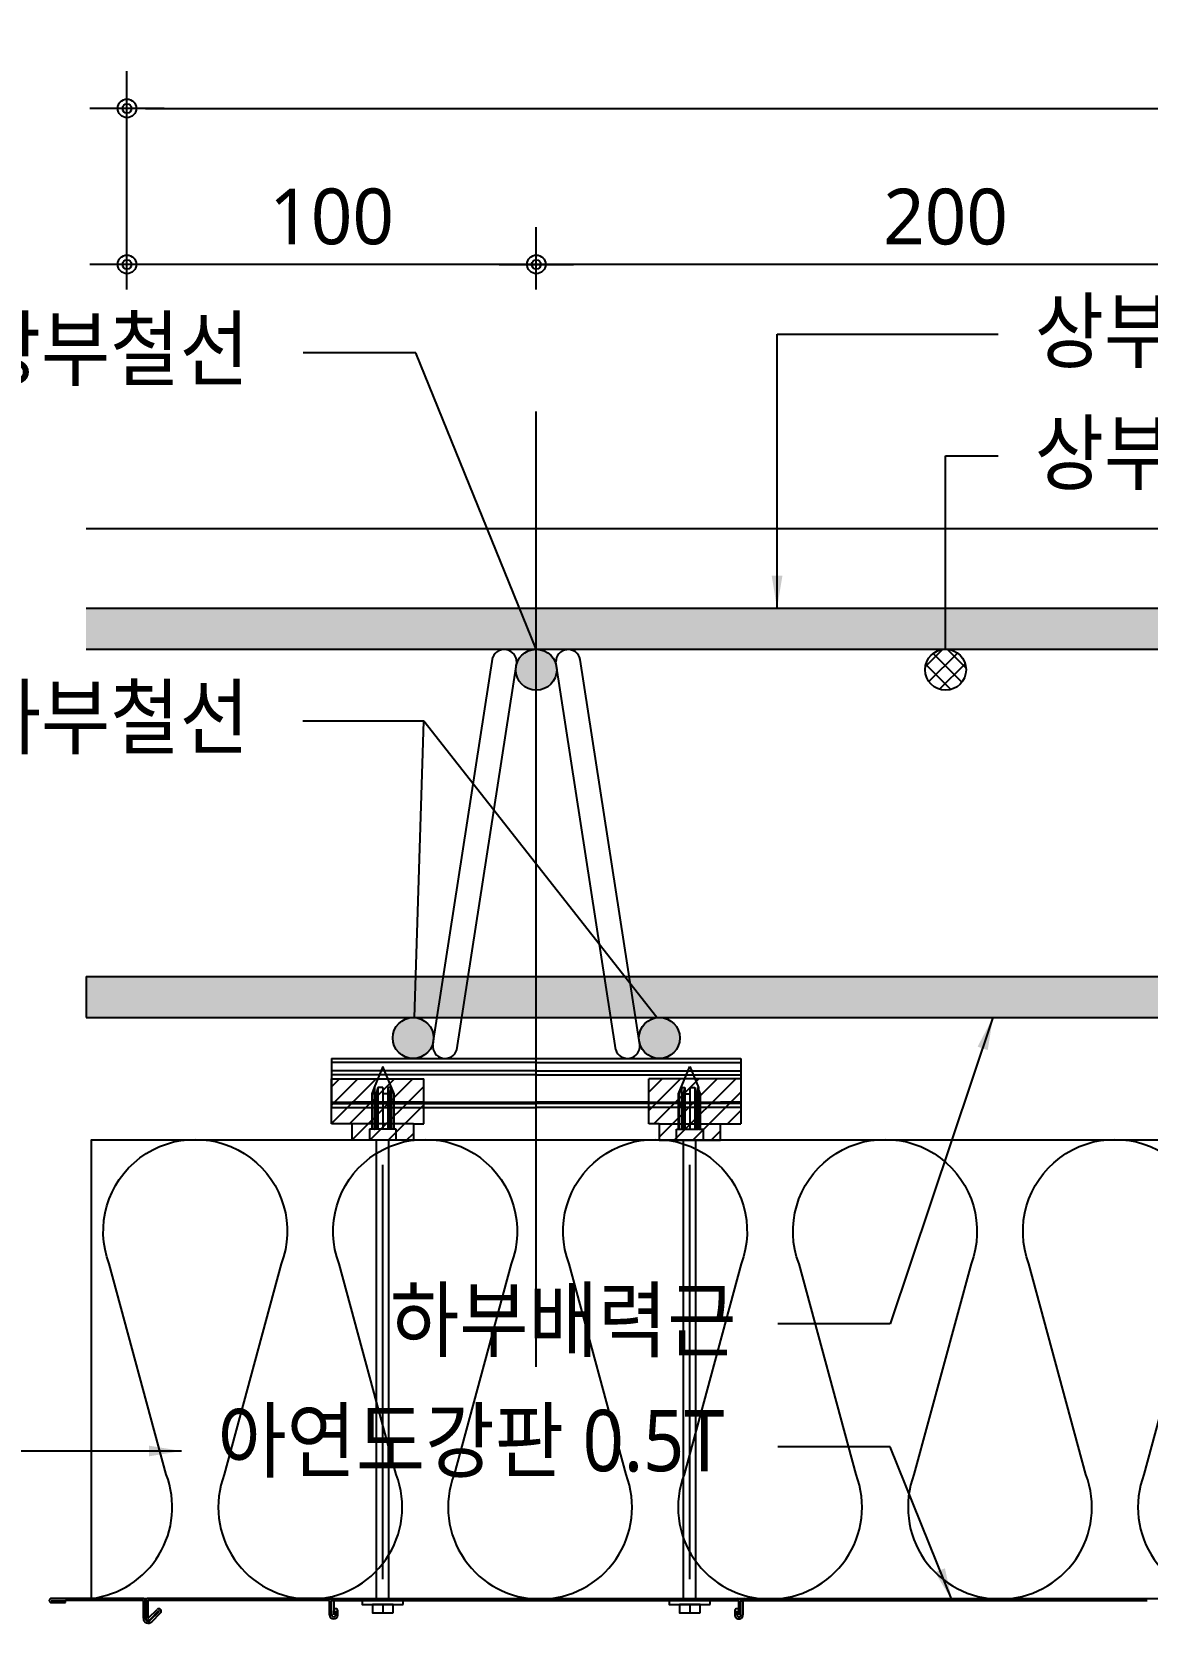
# Model space of a CAD drawing. Extents: x 10983 to 44623, y -18406 to 11294.
# Drawn here: x 12561 to 13161, y 2998 to 3853 of the extents above; entities that cross this region are included whole.
import ezdxf

# ---------------------------------------------------------------- set-up
doc = ezdxf.new("R2010")
doc.units = 0
doc.header["$LTSCALE"] = 100
doc.header["$MEASUREMENT"] = 0
doc.header["$PDMODE"] = 3
doc.header["$PDSIZE"] = 10
doc.linetypes.add('CEN', pattern=[62, 60, -1, 0, -1])
doc.layers.get('0').update_dxf_attribs({"linetype": 'CONTINUOUS'})
doc.layers.get('Defpoints').update_dxf_attribs({"color": 165, "linetype": 'CONTINUOUS'})
for name, color, linetype in [('D-TEX3', 9, 'CONTINUOUS'), ('DECK-CEN', 1, 'CEN'), ('DECK-LATTICE', 7, 'CONTINUOUS'), ('DECK-MAIN BAR', 2, 'CONTINUOUS'), ('E2', 7, 'CONTINUOUS'), ('INSUL', 8, 'CONTINUOUS'), ('TG-DIM', 7, 'CONTINUOUS'), ('스페이서', 9, 'CONTINUOUS'), ('이름', 7, 'CONTINUOUS')]:
    doc.layers.add(name, color=color, linetype=linetype)
doc.styles.add('H', font='malgun.ttf', dxfattribs={"width": 0.9})
doc.styles.add('SY Panel', font='malgun.ttf')
doc.styles.add('VICON TEXT', font='malgun.ttf')
doc.styles.add('맑은 고딕', font='malgun.ttf')
doc.dimstyles.new('SY-SHAPE DIM', dxfattribs={"dimscale": 2.5, "dimtxt": 12, "dimasz": 7, "dimexe": 3, "dimexo": 3, "dimgap": 1.5, "dimtad": 1, "dimdec": 0, "dimlunit": 6, "dimtxsty": 'SY Panel', "dimcen": 2.5, "dimclrt": 4, "dimadec": 0, "dimazin": 0, "dimtfac": 1, "dimtdec": 0, "dimtix": 1, "dimtmove": 0, "dimatfit": 3, "dimfxl": 1, "dimarcsym": 0})
doc.dimstyles.new('숫자치수선', dxfattribs={"dimscale": 0, "dimtxt": 15, "dimasz": 7, "dimexe": 0.5, "dimexo": 0.5, "dimgap": 4, "dimtad": 1, "dimdec": 4, "dimdsep": 46, "dimtxsty": '맑은 고딕', "dimcen": 0, "dimclrd": 256, "dimclre": 256, "dimclrt": 7, "dimaunit": 3, "dimadec": 0, "dimazin": 0, "dimtfac": 1, "dimtdec": 4, "dimtix": 1, "dimtmove": 2, "dimatfit": 3, "dimldrblk": 'CLOSEDBLANK', "dimfxl": 1, "dimtolj": 1, "dimarcsym": 0})

# ---------------------------------------------------------------- blocks, each defined once
blk = doc.blocks.new('DIMDOT')
at = {"color": 0}
blk.add_line((-2, 0), (2, 0), dxfattribs=at)
for radius in [0.5, 0.25]:
    blk.add_circle((0, 0), radius, dxfattribs=at)
blk = doc.blocks.new('*D69')
at = {"layer": 'Defpoints', "color": 0, "ltscale": 0.5}
for p in [(2432.51, 4102.17), (1112.51, 4004.34), (2432.51, 4004.34)]:
    blk.add_point(p, dxfattribs=at)
at = {"layer": '이름', "lineweight": -2}
for p, q in [((1112.51, 4004.84), (1112.51, 4122.17)), ((2432.51, 4004.84), (2432.51, 4122.17)), ((1122.51, 4102.17), (2422.51, 4102.17))]:
    blk.add_line(p, q, dxfattribs=at)
at = {"layer": '이름', "lineweight": -2, "ltscale": 0.5, "xscale": 10, "yscale": 10, "zscale": 10, "rotation": 180}
blk.add_blockref('DIMDOT', (1112.51, 4102.17), dxfattribs=at)
at = {"layer": '이름', "lineweight": -2, "ltscale": 0.5, "xscale": 10, "yscale": 10, "zscale": 10}
blk.add_blockref('DIMDOT', (2432.51, 4102.17), dxfattribs=at)
at = {"layer": '이름', "color": 7, "ltscale": 0.5, "insert": (1772.51, 4127.67), "char_height": 30, "attachment_point": 5, "style": 'VICON TEXT'}
blk.add_mtext('\\A1;600', dxfattribs=at)
blk = doc.blocks.new('_ClosedBlank')
at = {"color": 0, "linetype": 'ByBlock', "lineweight": -2}
for p, q in [((-1, 0.167), (0, 0)), ((-1, 0.167), (-1, -0.167)), ((0, 0), (-1, -0.167))]:
    blk.add_line(p, q, dxfattribs=at)
blk = doc.blocks.new('*D71')
at = {"layer": 'Defpoints', "color": 0, "ltscale": 0.5}
for p in [(1332.51, 4018.3), (1332.51, 4004.34), (1772.51, 4004.34)]:
    blk.add_point(p, dxfattribs=at)
at = {"layer": '이름', "lineweight": -2}
for p, q in [((1332.51, 4004.84), (1332.51, 4038.3)), ((1772.51, 4004.84), (1772.51, 4038.3)), ((1762.51, 4018.3), (1342.51, 4018.3))]:
    blk.add_line(p, q, dxfattribs=at)
at = {"layer": '이름', "lineweight": -2, "ltscale": 0.5, "xscale": 10, "yscale": 10, "zscale": 10, "rotation": 180}
blk.add_blockref('DIMDOT', (1332.51, 4018.3), dxfattribs=at)
at = {"layer": '이름', "lineweight": -2, "ltscale": 0.5, "xscale": 10, "yscale": 10, "zscale": 10}
blk.add_blockref('DIMDOT', (1772.51, 4018.3), dxfattribs=at)
at = {"layer": '이름', "color": 7, "ltscale": 0.5, "insert": (1552.51, 4043.8), "char_height": 30, "attachment_point": 5, "style": 'VICON TEXT'}
blk.add_mtext('\\A1;200', dxfattribs=at)
blk = doc.blocks.new('*D72')
at = {"layer": 'Defpoints', "color": 0, "ltscale": 0.5}
for p in [(1112.51, 4018.3), (1112.51, 4004.34), (1332.51, 4004.34)]:
    blk.add_point(p, dxfattribs=at)
at = {"layer": '이름', "lineweight": -2}
for p, q in [((1112.51, 4004.84), (1112.51, 4038.3)), ((1332.51, 4004.84), (1332.51, 4038.3)), ((1322.51, 4018.3), (1122.51, 4018.3))]:
    blk.add_line(p, q, dxfattribs=at)
at = {"layer": '이름', "lineweight": -2, "ltscale": 0.5, "xscale": 10, "yscale": 10, "zscale": 10, "rotation": 180}
blk.add_blockref('DIMDOT', (1112.51, 4018.3), dxfattribs=at)
at = {"layer": '이름', "lineweight": -2, "ltscale": 0.5, "xscale": 10, "yscale": 10, "zscale": 10}
blk.add_blockref('DIMDOT', (1332.51, 4018.3), dxfattribs=at)
at = {"layer": '이름', "color": 7, "ltscale": 0.5, "insert": (1222.51, 4043.88), "char_height": 30, "attachment_point": 5, "style": 'VICON TEXT'}
blk.add_mtext('\\A1;100', dxfattribs=at)
blk = doc.blocks.new('TERA -INF')
at = {"layer": 'DECK-LATTICE', "true_color": 0xc7c8ca}
h = blk.add_hatch(color=9, dxfattribs=at)
h.dxf.hatch_style = 1
h.paths.add_polyline_path([(1090.50678, 3833.37185), (1090.50678, 3811.37185), (2474.3069, 3811.37185), (2474.3069, 3833.37185)])
h = blk.add_hatch(color=9, dxfattribs=at)
h.dxf.hatch_style = 1
h.paths.add_polyline_path([(2474.3069, 3635.35988), (2262.473, 3635.35988), (2265.87043, 3613.35988), (2474.3069, 3613.35988)])
h.paths.add_polyline_path([(2249.11752, 3635.35988), (2175.89615, 3635.35988), (2172.49855, 3613.35988), (2252.51514, 3613.35988)])
h.paths.add_polyline_path([(2162.54092, 3635.35988), (1822.473, 3635.35988), (1825.87043, 3613.35988), (2159.1434, 3613.35988)])
h.paths.add_polyline_path([(2175.89615, 3635.35988), (2162.54092, 3635.35988), (2159.1434, 3613.35988), (2172.49855, 3613.35988)])
h.paths.add_polyline_path([(2262.473, 3635.35988), (2249.11752, 3635.35988), (2252.51514, 3613.35988), (2265.87043, 3613.35988)])
h.paths.add_polyline_path([(1822.473, 3635.35988), (1809.11752, 3635.35988), (1812.51514, 3613.35988), (1825.87043, 3613.35988)])
h.paths.add_polyline_path([(1809.11752, 3635.35988), (1735.89615, 3635.35988), (1732.49855, 3613.35988), (1812.51514, 3613.35988)])
h.paths.add_polyline_path([(1735.89615, 3635.35988), (1722.54092, 3635.35988), (1719.1434, 3613.35988), (1732.49855, 3613.35988)])
h.paths.add_polyline_path([(1722.54092, 3635.35988), (1382.473, 3635.35988), (1385.87043, 3613.35988), (1719.1434, 3613.35988)])
h.paths.add_polyline_path([(1382.473, 3635.35988), (1369.11752, 3635.35988), (1372.51514, 3613.35988), (1385.87043, 3613.35988)])
h.paths.add_polyline_path([(1369.11752, 3635.35988), (1295.89615, 3635.35988), (1292.49855, 3613.35988), (1372.51514, 3613.35988)])
h.paths.add_polyline_path([(1295.89615, 3635.35988), (1282.54092, 3635.35988), (1279.1434, 3613.35988), (1292.49855, 3613.35988)])
h.paths.add_polyline_path([(1282.54092, 3635.35988), (1090.50678, 3635.35988), (1090.50678, 3613.35988), (1279.1434, 3613.35988)])
at = {"layer": 'DECK-MAIN BAR'}
h = blk.add_hatch(color=166, dxfattribs=at)
h.dxf.hatch_style = 1
h.paths.add_polyline_path([(1343.50685, 3800.35987, 1), (1321.50685, 3800.35987, 1)])
h.paths.add_polyline_path([(1783.50685, 3800.35987, 1), (1761.50685, 3800.35987, 1)])
h.paths.add_polyline_path([(2223.50685, 3800.35987, 1), (2201.50685, 3800.35987, 1)])
h = blk.add_hatch(dxfattribs=at)
h.set_pattern_fill('ANSI37', color=166, scale=2.2)
h.set_pattern_definition([(45, (-9341.8025, 1408.5886), (-4.939141, 4.939141), []), (135, (-9341.8025, 1408.5886), (-4.939141, -4.939141), [])])
h.paths.add_polyline_path([(1563.50683, 3800.37185, 1), (1541.50683, 3800.37185, 1)])
h = blk.add_hatch(color=14, dxfattribs=at)
h.dxf.hatch_style = 1
h.paths.add_polyline_path([(1277.33438, 3602.35988, 1), (1255.33438, 3602.35988, 1)])
h.paths.add_polyline_path([(1409.67939, 3602.35988, 1), (1387.67939, 3602.35988, 1)])
h.paths.add_polyline_path([(1717.33439, 3602.35988, 1), (1695.33439, 3602.35988, 1)])
h.paths.add_polyline_path([(1871.55204, 3602.47063, -0.948000914), (1849.61465, 3601.29862, -0.947147647), (1827.67939, 3602.4903, -0.948000914), (1849.61678, 3603.66231, -0.947147647)])
h.paths.add_polyline_path([(2157.33438, 3602.35988, 1), (2135.33438, 3602.35988, 1)])
h.paths.add_polyline_path([(2289.67939, 3602.35988, 1), (2267.67939, 3602.35988, 1)])
at = {"layer": '스페이서'}
h = blk.add_hatch(dxfattribs=at)
h.set_pattern_fill('ANSI31', color=256, scale=2.2)
h.set_pattern_definition([(45, (-1000.25, 4301.746), (-4.93914, 4.93914), [])])
h.paths.add_polyline_path([(1222.50685, 3580.35988), (1272.00685, 3580.35988), (1272.00685, 3556.15988), (1222.50685, 3556.15988)])
h.paths.add_polyline_path([(1233.50685, 3556.15988), (1266.50685, 3556.15988), (1266.50685, 3547.35988), (1233.50685, 3547.35988)])
h = blk.add_hatch(dxfattribs=at)
h.set_pattern_fill('ANSI31', color=256, scale=2.2)
h.set_pattern_definition([(45, (-1162.621, 4301.746), (-4.93914, 4.93914), [])])
h.paths.add_polyline_path([(1442.50685, 3580.35988), (1393.00685, 3580.35988), (1393.00685, 3556.15988), (1442.50685, 3556.15988)])
h.paths.add_polyline_path([(1431.50685, 3556.15988), (1398.50685, 3556.15988), (1398.50685, 3547.35988), (1431.50685, 3547.35988)])
for p, q in [((1090.50678, 3876.25988), (2442.07697, 3876.25988)), ((1121.08683, 3301.00997), (1071.80678, 3301.00997)), ((1071.80678, 3298.80998), (1079.50682, 3298.80998)), ((1071.80729, 3299.90996), (1079.50732, 3299.90996)), ((1079.50682, 3298.80998), (1079.50682, 3299.90996)), ((1121.08683, 3299.90996), (1079.50682, 3299.90996)), ((1121.30678, 3290.35884), (1121.30678, 3299.68996)), ((1122.40681, 3290.35884), (1122.40681, 3299.68996)), ((1122.62686, 3299.68996), (1122.62686, 3290.66998)), ((1123.72679, 3299.68996), (1123.72679, 3290.66998)), ((1220.85685, 3301.00997), (1123.94684, 3301.00997)), ((1220.85685, 3299.90996), (1123.94684, 3299.90996)), ((1124.10233, 3290.51441), (1128.71134, 3295.12336)), ((1124.8802, 3289.73659), (1129.48911, 3294.34554)), ((1221.40681, 3292.20998), (1221.40681, 3299.35997)), ((1222.50685, 3292.20998), (1222.50685, 3299.35997)), ((1223.60678, 3299.35997), (1223.60678, 3294.40997)), ((1223.60678, 3292.20998), (1223.60678, 3294.40997)), ((1224.15685, 3301.00997), (1440.85681, 3301.00997)), ((1224.15685, 3299.90996), (1440.85681, 3299.90996)), ((1224.70681, 3292.20998), (1224.70681, 3294.40997)), ((1225.80685, 3292.20998), (1225.80685, 3294.40997)), ((1439.20681, 3294.40994), (1439.20681, 3292.20998)), ((1440.30685, 3294.40994), (1440.30685, 3292.20998)), ((1441.40678, 3294.40997), (1441.40678, 3299.35997)), ((1441.40678, 3294.40994), (1441.40678, 3292.20998)), ((1442.50681, 3292.20998), (1442.50681, 3299.35997)), ((1443.60685, 3299.35997), (1443.60685, 3292.20998)), ((1444.15681, 3301.00997), (1660.85688, 3301.00997)), ((1444.15681, 3299.90996), (1660.85688, 3299.90996)), ((1125.0358, 3289.26991), (1129.80029, 3294.0344)), ((1125.81357, 3288.49209), (1130.57806, 3293.25659))]:
    blk.add_line(p, q)
at = {"linetype": 'ByBlock'}
for p, q in [((1246.70685, 3299.90996), (1246.70685, 3547.35988)), ((1253.30685, 3299.90996), (1253.30685, 3547.35988)), ((1411.70685, 3299.90996), (1411.70685, 3547.35988)), ((1418.30685, 3299.90996), (1418.30685, 3547.35988)), ((1246.70685, 3301.00996), (1246.70685, 3534.15988)), ((1253.30685, 3301.00996), (1253.30685, 3534.15988)), ((1411.70685, 3301.00996), (1411.70685, 3534.15988)), ((1418.30685, 3301.00996), (1418.30685, 3534.15988))]:
    blk.add_line(p, q, dxfattribs=at)
for centre, radius, start, end in [((1071.80678, 3299.90996), 1.1, 89.9999975, 269.99999567), ((1121.08683, 3299.68996), 0.22, 0.00000501, 89.9999975), ((1121.08683, 3299.68996), 1.32, 359.99999499, 89.9999975), ((1123.94684, 3299.68996), 1.32, 89.9999975, 180), ((1123.94684, 3299.68996), 0.22, 89.9999975, 180), ((1129.6447, 3294.18997), 1.32, 315.00000034, 134.99999875), ((1129.6447, 3294.18997), 0.22, 315.00000034, 134.99999875), ((1220.85685, 3299.35997), 1.65, 0.00000865, 89.9999975), ((1220.85685, 3299.35997), 0.55, 0.00000865, 89.9999975), ((1224.15685, 3299.35997), 1.65, 89.9999975, 180), ((1224.70681, 3294.40997), 1.1, 0.00000501, 180), ((1224.15685, 3299.35997), 0.55, 89.9999975, 180), ((1440.30685, 3294.40997), 1.1, 0.00000501, 180), ((1440.85681, 3299.35997), 1.65, 0.00000865, 89.9999975), ((1440.85681, 3299.35997), 0.55, 0.00000865, 89.9999975), ((1444.15681, 3299.35997), 1.65, 89.9999975, 180), ((1444.15681, 3299.35997), 0.55, 89.9999975, 180), ((1123.94684, 3290.35884), 2.64, 180, 315.00000034), ((1123.94684, 3290.35884), 1.54, 180, 315.00000034), ((1123.94684, 3290.66998), 1.32, 180, 315.00000034), ((1123.94684, 3290.66998), 0.22, 180, 315.00000034), ((1223.60678, 3292.20998), 2.2, 180, 359.99999499), ((1223.60678, 3292.20998), 1.1, 180, 0.00000865), ((1441.40678, 3292.20998), 2.2, 180, 0.00000501), ((1441.40678, 3292.20998), 1.1, 180.00001002, 0.00000865)]:
    blk.add_arc(centre, radius, start, end)
at = {"layer": 'DECK-CEN', "color": 252, "ltscale": 0.5, "true_color": 0x939598}
blk.add_line((1332.50685, 3425.49201), (1332.50685, 3939.2401), dxfattribs=at)
at = {"layer": 'DECK-CEN', "ltscale": 0.5}
for p, q in [((1250.00685, 3311.45584), (1250.00685, 3534.15988)), ((1415.00685, 3311.45584), (1415.00685, 3534.15988)), ((1250.00685, 3311.45584), (1250.00685, 3532.06042)), ((1415.00685, 3311.45584), (1415.00685, 3532.06042))]:
    blk.add_line(p, q, dxfattribs=at)
at = {"layer": 'DECK-LATTICE'}
for p, q in [((1090.50678, 3833.37185), (2474.3069, 3833.37185)), ((1090.50678, 3811.37185), (2474.3069, 3811.37185)), ((1090.50678, 3635.35988), (2474.3069, 3635.35988)), ((1090.50678, 3635.35988), (1090.50678, 3613.35988)), ((1090.50678, 3613.35988), (2474.3069, 3613.35988))]:
    blk.add_line(p, q, dxfattribs=at)
at = {"layer": 'DECK-LATTICE', "ltscale": 0.5}
for p, q in [((1276.86214, 3598.58804), (1309.06452, 3807.10833)), ((1289.82018, 3596.01706), (1321.98491, 3804.28853)), ((1375.19351, 3596.01713), (1342.99225, 3804.52404)), ((1388.1515, 3598.58882), (1356.13645, 3805.90179))]:
    blk.add_line(p, q, dxfattribs=at)
for centre, radius, start, end in [((1315.27071, 3804.53459), 6.7187, 357.90113202, 157.47602084), ((1349.63614, 3804.52808), 6.64389, 11.93278211, 180.03478731), ((1283.48029, 3598.00376), 6.64389, 174.94803384, 342.60142599), ((1381.53342, 3598.00376), 6.64389, 197.39857401, 5.05196616)]:
    blk.add_arc(centre, radius, start, end, dxfattribs=at)
at = {"layer": 'DECK-MAIN BAR', "color": 166, "ltscale": 0.5}
blk.add_circle((1332.50685, 3800.35987), 11, dxfattribs=at)
at = {"layer": 'DECK-MAIN BAR', "color": 166}
blk.add_circle((1552.50683, 3800.37185), 11, dxfattribs=at)
at = {"layer": 'DECK-MAIN BAR', "color": 14, "ltscale": 0.5}
for centre in [(1266.33438, 3602.35988), (1398.67939, 3602.35988)]:
    blk.add_circle(centre, 11, dxfattribs=at)
at = {"layer": 'E2', "linetype": 'ByBlock'}
for p, q in [((1250.00685, 3297.70996), (1250.00685, 3293.30996)), ((1250.00685, 3297.70996), (1250.00685, 3293.30996)), ((1415.00685, 3297.70996), (1415.00685, 3293.30996)), ((1415.00685, 3297.70996), (1415.00685, 3293.30996))]:
    blk.add_line(p, q, dxfattribs=at)
for points in [[(1261.00685, 3297.70996), (1261.00685, 3299.90996), (1239.00685, 3299.90996), (1239.00685, 3297.70996)], [(1261.00685, 3297.70996), (1261.00685, 3299.90996), (1239.00685, 3299.90996), (1239.00685, 3297.70996)], [(1255.50685, 3293.30996), (1255.50685, 3297.70996), (1244.50685, 3297.70996), (1244.50685, 3293.30996)], [(1255.50685, 3293.30996), (1255.50685, 3297.70996), (1244.50685, 3297.70996), (1244.50685, 3293.30996)], [(1426.00685, 3297.70996), (1426.00685, 3299.90996), (1404.00685, 3299.90996), (1404.00685, 3297.70996)], [(1426.00685, 3297.70996), (1426.00685, 3299.90996), (1404.00685, 3299.90996), (1404.00685, 3297.70996)], [(1420.50685, 3293.30996), (1420.50685, 3297.70996), (1409.50685, 3297.70996), (1409.50685, 3293.30996)], [(1420.50685, 3293.30996), (1420.50685, 3297.70996), (1409.50685, 3297.70996), (1409.50685, 3293.30996)]]:
    blk.add_lwpolyline(points, close=True, dxfattribs=at)
at = {"layer": 'INSUL'}
blk.add_lwpolyline([(1093.32017, 3301.00997, 0.487171442), (1133.62233, 3367.63764), (1102.97283, 3480.84305, -1.449197861), (1195.41568, 3480.84305), (1164.76618, 3367.63764, 0.524855656), (1210.9876, 3300.65365, 0.524855656), (1257.20902, 3367.63764), (1226.55953, 3480.84305, -1.449197861), (1319.00237, 3480.84305), (1288.35287, 3367.63764, 0.524855656), (1334.57429, 3300.65365, 0.524855656), (1380.79572, 3367.63764), (1350.14622, 3480.84305, -1.449197861), (1442.58906, 3480.84305), (1411.93956, 3367.63764, 0.524855656), (1458.16098, 3300.65365, 0.524855656), (1504.38241, 3367.63764), (1473.73291, 3480.84305, -1.449197861), (1566.17575, 3480.84305), (1535.52625, 3367.63764, 0.524855656), (1581.74767, 3300.65365, 0.524855656), (1627.9691, 3367.63764), (1597.3196, 3480.84305, -1.449197861), (1689.76244, 3480.84305), (1659.11294, 3367.63764, 0.524855656), (1705.33436, 3300.65365, 0.524855656)], format="xyb", dxfattribs=at)
blk.add_lwpolyline([(1093.32017, 3301.00997), (2389.60686, 3301.00997), (2389.60686, 3547.35988), (1093.32017, 3547.35988)], close=True, dxfattribs=at)
at = {"layer": '스페이서'}
for p, q in [((1222.50685, 3591.35988), (1222.50685, 3564.95988)), ((1222.50685, 3591.35988), (1442.50685, 3591.35988)), ((1332.50685, 3589.15988), (1222.50685, 3589.15988)), ((1250.00685, 3586.95988), (1245.38685, 3575.80622)), ((1256.05685, 3572.35389), (1250.00685, 3586.95988)), ((1332.50685, 3589.15988), (1442.50685, 3589.15988)), ((1408.95685, 3572.35389), (1415.00685, 3586.95988)), ((1415.00685, 3586.95988), (1419.62685, 3575.80622)), ((1442.50685, 3591.35988), (1442.50685, 3556.15988)), ((1332.50685, 3584.75988), (1222.50685, 3584.75988)), ((1332.50685, 3582.55988), (1222.50685, 3582.55988)), ((1222.50685, 3580.35988), (1272.00685, 3580.35988)), ((1222.50685, 3556.15988), (1222.50685, 3580.35988)), ((1272.00685, 3579.06307), (1272.00685, 3580.35988)), ((1272.00685, 3556.15988), (1272.00685, 3579.06308)), ((1332.50685, 3584.75988), (1442.50685, 3584.75988)), ((1332.50685, 3582.55988), (1442.50685, 3582.55988)), ((1442.50685, 3580.35988), (1393.00685, 3580.35988)), ((1393.00685, 3579.06307), (1393.00685, 3580.35988)), ((1393.00685, 3556.15988), (1393.00685, 3579.06308)), ((1244.25296, 3572.35389), (1245.61297, 3575.80622)), ((1245.61293, 3572.35389), (1244.25296, 3572.35389)), ((1244.25296, 3553.29988), (1244.25296, 3572.35389)), ((1245.38685, 3575.80622), (1245.38685, 3553.29988)), ((1245.38685, 3575.80622), (1245.61297, 3575.80622)), ((1246.45075, 3572.35389), (1245.61293, 3572.35389)), ((1245.61297, 3575.80622), (1245.61297, 3553.29988)), ((1247.29129, 3575.80622), (1246.45075, 3572.35389)), ((1246.45075, 3553.29988), (1246.45075, 3572.35389)), ((1250.00685, 3575.80622), (1247.29129, 3575.80622)), ((1247.29129, 3575.80622), (1247.29129, 3553.29988)), ((1250.00685, 3575.80622), (1250.00685, 3553.29988)), ((1252.72239, 3572.35389), (1250.00685, 3572.35389)), ((1253.56296, 3572.35389), (1252.72239, 3572.35389)), ((1254.40074, 3575.80622), (1252.72242, 3575.80622)), ((1252.72242, 3575.80622), (1252.72242, 3553.29988)), ((1252.72242, 3575.80622), (1253.56296, 3572.35389)), ((1253.56296, 3553.29988), (1253.56296, 3572.35389)), ((1255.76075, 3572.35389), (1254.40074, 3575.80622)), ((1254.40074, 3575.80622), (1254.40074, 3553.29988)), ((1256.05685, 3572.35389), (1255.76075, 3572.35389)), ((1255.76075, 3553.29988), (1255.76075, 3572.35389)), ((1256.05685, 3553.29988), (1256.05685, 3572.35389)), ((1408.95685, 3553.29988), (1408.95685, 3572.35389)), ((1408.95685, 3572.35389), (1409.25296, 3572.35389)), ((1409.25296, 3572.35389), (1410.61297, 3575.80622)), ((1409.25296, 3553.29988), (1409.25296, 3572.35389)), ((1410.61297, 3575.80622), (1412.29129, 3575.80622)), ((1410.61297, 3575.80622), (1410.61297, 3553.29988)), ((1412.29129, 3575.80622), (1411.45075, 3572.35389)), ((1411.45075, 3572.35389), (1412.29132, 3572.35389)), ((1411.45075, 3553.29988), (1411.45075, 3572.35389)), ((1412.29129, 3575.80622), (1412.29129, 3553.29988)), ((1412.29132, 3572.35389), (1415.00685, 3572.35389)), ((1415.00685, 3575.80622), (1417.72242, 3575.80622)), ((1415.00685, 3575.80622), (1415.00685, 3553.29988)), ((1417.72242, 3575.80622), (1418.56296, 3572.35389)), ((1417.72242, 3575.80622), (1417.72242, 3553.29988)), ((1418.56296, 3572.35389), (1419.40078, 3572.35389)), ((1418.56296, 3553.29988), (1418.56296, 3572.35389)), ((1419.62685, 3575.80622), (1419.40074, 3575.80622)), ((1419.40074, 3575.80622), (1419.40074, 3553.29988)), ((1420.76075, 3572.35389), (1419.40074, 3575.80622)), ((1419.40078, 3572.35389), (1420.76075, 3572.35389)), ((1419.62685, 3575.80622), (1419.62685, 3553.29988)), ((1420.76075, 3553.29988), (1420.76075, 3572.35389)), ((1222.50685, 3567.90176), (1233.50754, 3567.90176)), ((1222.50685, 3567.1852), (1272.00562, 3567.1852)), ((1222.50685, 3564.95988), (1272.00562, 3564.95988)), ((1272.00685, 3567.90176), (1233.50685, 3567.90176)), ((1255.50685, 3567.15988), (1255.50685, 3564.95988)), ((1272.00685, 3567.90176), (1332.50685, 3567.90176)), ((1272.00685, 3567.1852), (1332.50685, 3567.1852)), ((1272.00685, 3564.95988), (1332.50685, 3564.95988)), ((1393.00685, 3567.90176), (1332.50685, 3567.90176)), ((1393.00685, 3567.1852), (1332.50685, 3567.1852)), ((1393.00685, 3564.95988), (1332.50685, 3564.95988)), ((1393.00685, 3567.90176), (1431.50685, 3567.90176)), ((1442.50685, 3567.1852), (1393.00809, 3567.1852)), ((1442.50685, 3564.95988), (1393.00809, 3564.95988)), ((1409.50685, 3567.15988), (1409.50685, 3564.95988)), ((1442.50685, 3567.90176), (1431.50617, 3567.90176)), ((1233.50685, 3556.15988), (1222.50685, 3556.15988)), ((1233.50685, 3547.35988), (1233.50685, 3556.15988)), ((1266.50685, 3556.15988), (1233.50685, 3556.15988)), ((1245.38685, 3553.29988), (1242.85685, 3553.29988)), ((1242.85685, 3553.29988), (1242.85685, 3547.35988)), ((1245.38685, 3553.29988), (1245.61297, 3553.29988)), ((1246.45075, 3553.29988), (1245.604, 3553.29988)), ((1247.29129, 3553.29988), (1246.45075, 3553.29988)), ((1250.00685, 3553.29988), (1247.29129, 3553.29988)), ((1252.7339, 3553.29988), (1250.00685, 3553.29988)), ((1254.40074, 3553.29988), (1252.72242, 3553.29988)), ((1255.76075, 3553.29988), (1254.40074, 3553.29988)), ((1256.05685, 3553.29988), (1255.76075, 3553.29988)), ((1257.15685, 3553.29988), (1256.05685, 3553.29988)), ((1257.15685, 3547.35988), (1257.15685, 3553.29988)), ((1266.50685, 3556.15988), (1272.00685, 3556.15988)), ((1266.50685, 3556.15988), (1266.50685, 3547.35988)), ((1398.50685, 3556.15988), (1393.00685, 3556.15988)), ((1398.50685, 3556.15988), (1398.50685, 3547.35988)), ((1398.50685, 3556.15988), (1431.50685, 3556.15988)), ((1407.85685, 3547.35988), (1407.85685, 3553.29988)), ((1407.85685, 3553.29988), (1408.95685, 3553.29988)), ((1408.95685, 3553.29988), (1409.25296, 3553.29988)), ((1409.25296, 3553.29988), (1410.61297, 3553.29988)), ((1410.61297, 3553.29988), (1412.29129, 3553.29988)), ((1412.27981, 3553.29988), (1415.00685, 3553.29988)), ((1415.00685, 3553.29988), (1417.72242, 3553.29988)), ((1417.72242, 3553.29988), (1418.56296, 3553.29988)), ((1418.56296, 3553.29988), (1419.40971, 3553.29988)), ((1419.62685, 3553.29988), (1419.40074, 3553.29988)), ((1419.62685, 3553.29988), (1422.15685, 3553.29988)), ((1422.15685, 3553.29988), (1422.15685, 3547.35988)), ((1431.50685, 3547.35988), (1431.50685, 3556.15988)), ((1431.50685, 3556.15988), (1442.50685, 3556.15988)), ((1242.85685, 3547.35988), (1233.50685, 3547.35988)), ((1257.15685, 3547.35988), (1242.85685, 3547.35988)), ((1266.50685, 3547.35988), (1257.15685, 3547.35988)), ((1398.50685, 3547.35988), (1407.85685, 3547.35988)), ((1407.85685, 3547.35988), (1422.15685, 3547.35988)), ((1422.15685, 3547.35988), (1431.50685, 3547.35988))]:
    blk.add_line(p, q, dxfattribs=at)
at = {"layer": '이름', "char_height": 33, "attachment_point": 4, "style": 'H'}
for s, width, heights, insert in [('상부배력근', 223.626869, [-43.24524], (1600.43493, 3980.78001)), ('상부철선', 192.3962571, [-43.64878], (1029.02152, 3971.17226)), ('상부보강근', 234.4178172, [-43.24524], (1600.43493, 3915.28391)), ('하부철선', 177.9222803, [-43.64878], (1029.02152, 3773.16029)), ('하부배력근', 221.6990225, [-43.24524], (1253.8102, 3448.9997)), ('아연도강판 0.5T', 301.253503, [-43.24524], (1161.02347, 3384.14463))]:
    blk.add_mtext_dynamic_manual_height_columns(s, width=width, gutter_width=500, heights=heights, dxfattribs=dict(at, insert=insert))
at = {"layer": '이름'}
for base, p1, p2, text, picture, middle in [((2432.5069, 4102.17214), (1112.50678, 4004.34157), (2432.5069, 4004.34157), '600', '*D69', (1772.50684, 4127.67147)), ((1112.50678, 4018.29753), (1332.50685, 4004.34157), (1112.50678, 4004.34157), '100', '*D72', (1222.50682, 4043.87837)), ((1332.50685, 4018.29753), (1772.50685, 4004.34157), (1332.50685, 4004.34157), '200', '*D71', (1552.50685, 4043.79685))]:
    dim = blk.add_linear_dim(base=base, p1=p1, p2=p2, text=text, dimstyle='숫자치수선', override={"dimscale": 1, "dimtxt": 30, "dimasz": 10, "dimexe": 20, "dimgap": 10, "dimtxsty": 'VICON TEXT', "dimblk1": 'DIMDOT', "dimblk2": 'DIMDOT', "dimsah": 1}, dxfattribs=at)
    dim.commit()
    dim.dimension.update_dxf_attribs({"geometry": picture, "text_midpoint": middle})
at = {"layer": 'TG-DIM'}
for points in [[(1461.91894, 3833.37185), (1461.91897, 3980.78001), (1580.79473, 3980.78001)], [(1332.46232, 3811.35978), (1267.7519, 3970.74902), (1207.22471, 3970.74902)], [(1552.50683, 3811.37185), (1552.50685, 3915.28391), (1580.79471, 3915.28391)], [(1267.13433, 3613.34781), (1271.9909, 3772.72269), (1206.9438, 3772.72987)], [(1397.22851, 3613.33345), (1272.04684, 3772.72269), (1206.9438, 3772.72987)], [(1577.98376, 3613.35988), (1522.80417, 3448.57647), (1462.27698, 3448.57647)], [(1141.76469, 3380.28724), (948.41233, 3380.28724)], [(1555.98911, 3299.90996), (1522.80417, 3382.57647), (1462.27698, 3382.57647)]]:
    blk.add_leader(points, dimstyle='SY-SHAPE DIM', dxfattribs=at)

msp = doc.modelspace()

# ---------------------------------------------------------------- block references
at = {"layer": 'D-TEX3', "ltscale": 0.5}
msp.add_blockref('TERA -INF', (11500, -290.07), dxfattribs=at)

doc.saveas('drawing.dxf')
